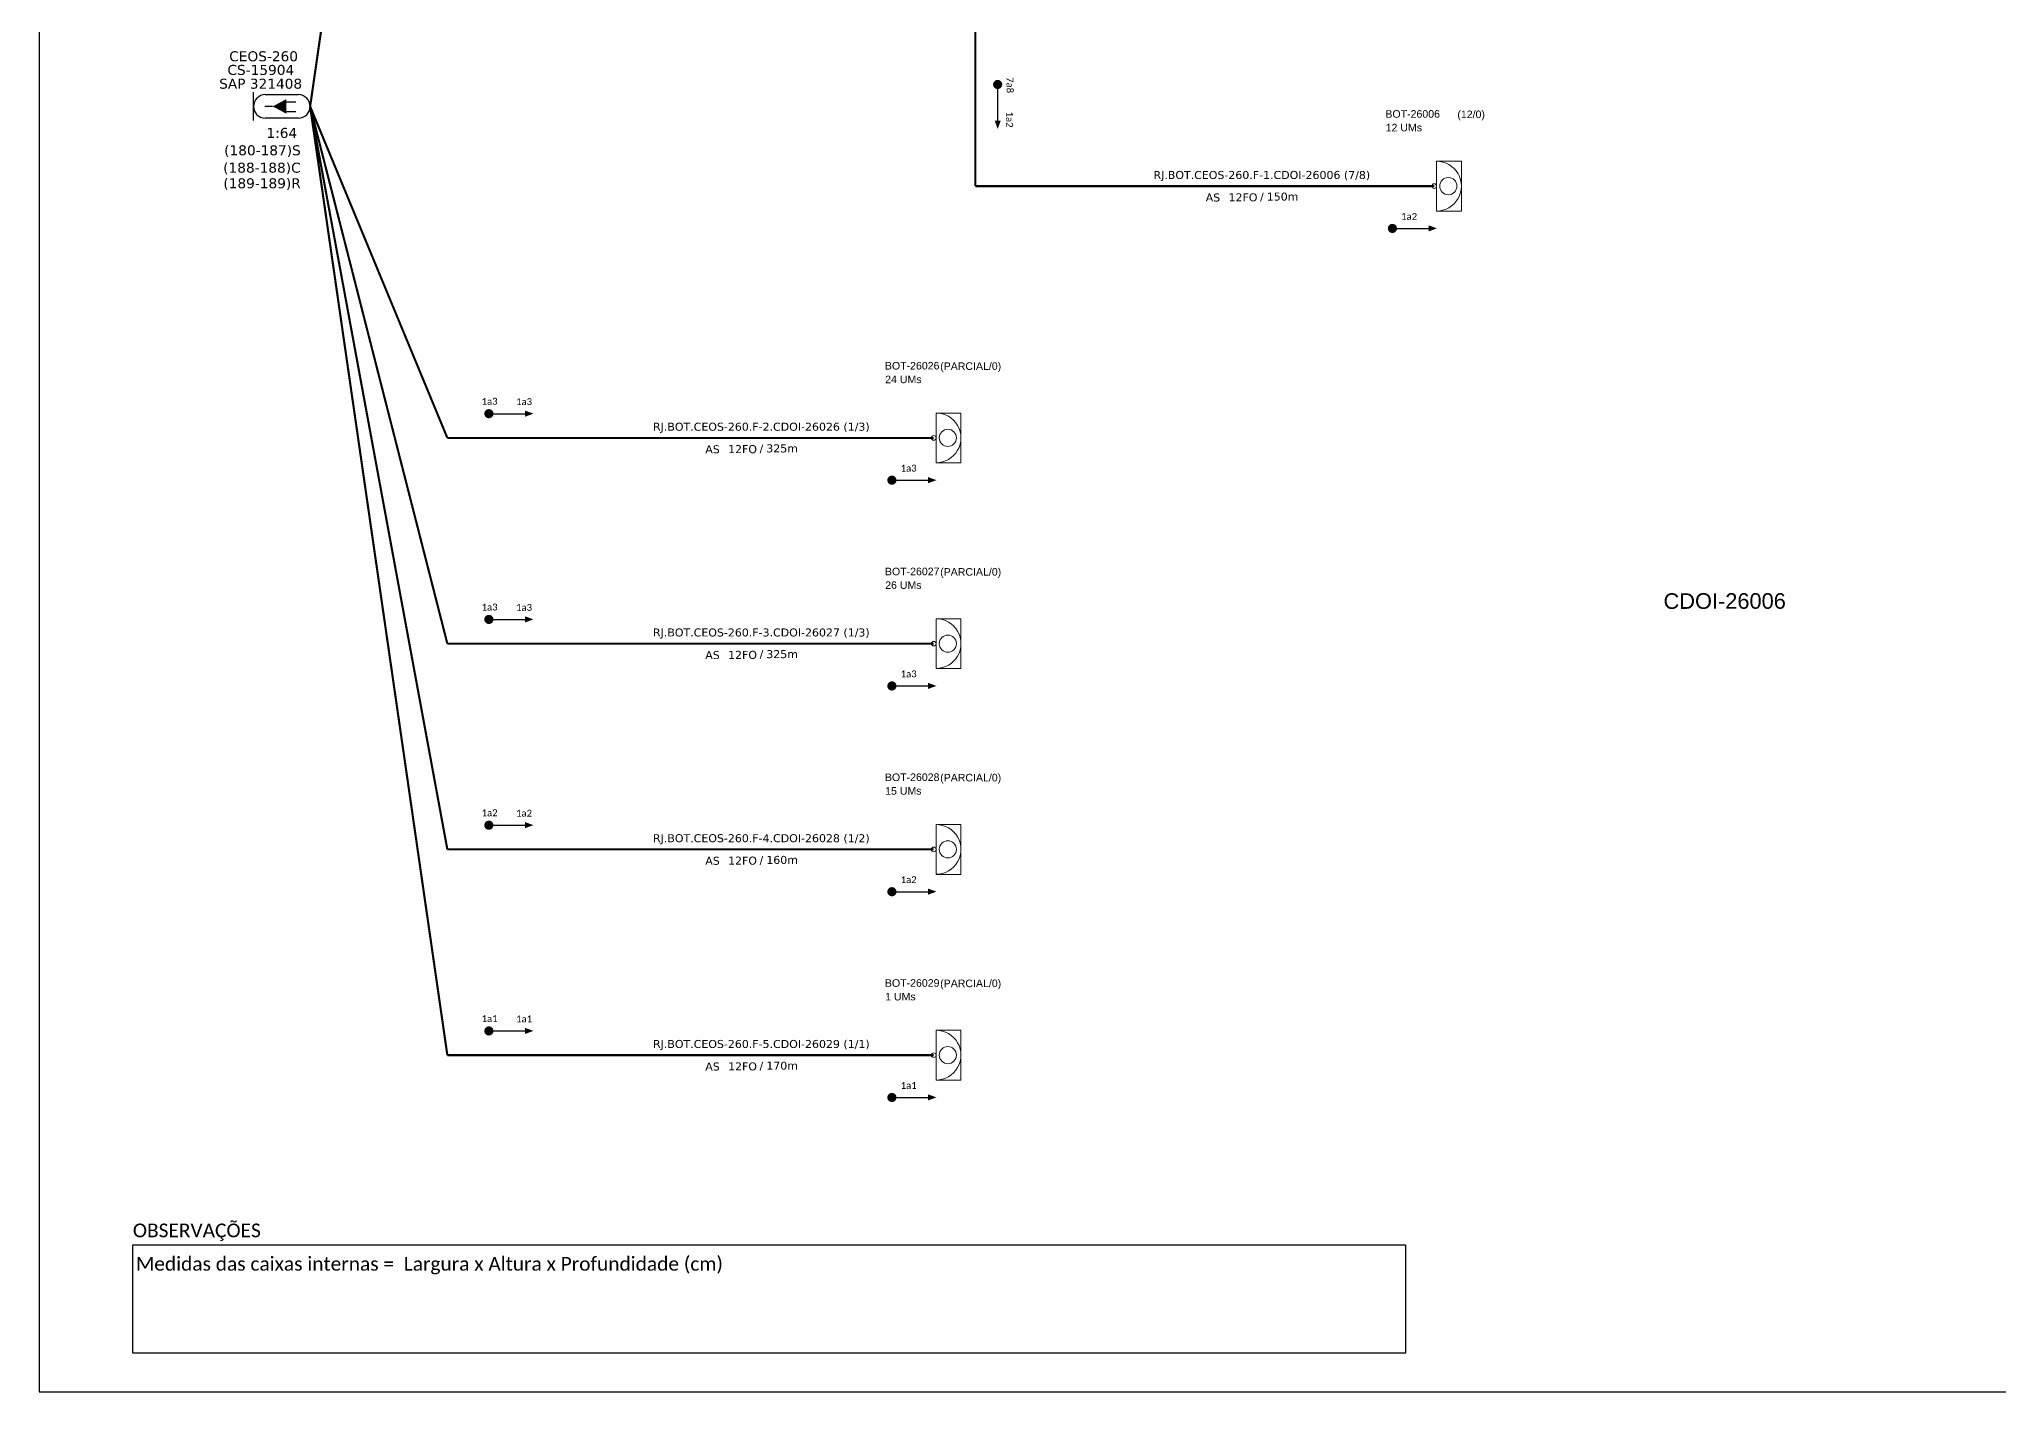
# Model space of a CAD drawing. Header units: metres. Extents: x -3496538 to -3495699, y -806148 to -805554.
# Drawn here: x -3496537.8 to -3496109.4, y -806147.9 to -805852.1 of the extents above; entities that cross this region are included whole.
import ezdxf
from ezdxf.enums import TextEntityAlignment as Align

# ---------------------------------------------------------------- set-up
doc = ezdxf.new("R2010")
doc.units = ezdxf.units.M
doc.header["$LTSCALE"] = 0.5
doc.header["$MEASUREMENT"] = 0
doc.layers.add("20.0-LEGENDA DOS CDO'S", color=1, linetype='Continuous', lineweight=0)
doc.layers.add('40.1-ETIQUETAS', color=1, linetype='Continuous', lineweight=20)
for name, color, linetype in [('20.4-CEOS', 1, 'Continuous'), ('30.4-Selo', 7, 'Continuous'), ('CAP a instalar', 1, 'Continuous'), ('METRAGEM', 92, 'Continuous'), ('SETA', 7, 'Continuous')]:
    doc.layers.add(name, color=color, linetype=linetype)
doc.styles.add('ARIAL', font='arial.ttf')
doc.styles.add('MtXpl_Calibri', font='calibri.ttf')
doc.styles.add('siredit', font='verdana.ttf')
doc.styles.get("Standard").update_dxf_attribs({"font": 'arial.ttf'})
doc.styles.add('WMF-Calibri0', font='calibri.ttf')
doc.linetypes.add('FENCELINE1', pattern='A,0.25,-0.1,[133,ltypeshp.shx,S=0.1,R=0,X=-0.1,Y=0],-0.1,1', length=1.45)

# ---------------------------------------------------------------- blocks, each defined once
blk = doc.blocks.new('CDOE-TEXTO PADRÃO')
at = {"layer": "20.0-LEGENDA DOS CDO'S", "color": 0, "style": 'ARIAL'}
for tag, p in [('CDO_N', (0.49, 7.39)), ('CORDOALHA', (0.5, 4.33)), ('SAP', (0.51, 1.67)), ('SPLITER_1', (0.59, -0.91)), ('SPLITER_2', (0.6, -3.55)), ('(XX-XX_F)S', (0.54, -8.29)), ('(XX-XX_L)S', (0.55, -10.83)), ('UMS', (0.55, -13.15))]:
    blk.add_attdef(tag, p, '', height=1.7, rotation=0.118, dxfattribs=at)
blk.add_attdef('FIBRAS_UTILIZADAS', text='', height=1.7, rotation=0.118, dxfattribs=at).set_placement((19.77, 7.43), align=Align.CENTER)
blk = doc.blocks.new('ETIQUETA_RS5F')
at = {"layer": '40.1-ETIQUETAS', "color": 0, "style": 'siredit'}
blk.add_text('/', height=1.5, dxfattribs=at).set_placement((1.55, -1.95), align=Align.MIDDLE_RIGHT)
for tag, p in [('ETIQUETA_R_PRIMARIA', (1.18, 4.1)), ('ETIQUETA_R_SECUNDARIA', (1.18, 2.1)), ('F_ATIVAS/F_MORTAS', (1.11, -4.24))]:
    blk.add_attdef(tag, text='', height=1.5, dxfattribs=at).set_placement(p, align=Align.MIDDLE_CENTER)
for tag, p in [('TIPO_CABO', (-6.62, -2.12)), ('CAP_CABO', (0.37, -2.09))]:
    blk.add_attdef(tag, text='', height=1.5, dxfattribs=at).set_placement(p, align=Align.MIDDLE_RIGHT)
blk.add_attdef('METROS', text='', height=1.5, dxfattribs=at).set_placement((2.11, -1.95), align=Align.MIDDLE_LEFT)
for tag, p in [('FUSÃO_1', (0.82, -8.39)), ('FUSÃO_2', (0.82, -10.6)), ('FUSÃO_3', (0.82, -12.93)), ('FUSÃO_4', (0.82, -15.14)), ('FUSÃO_5', (0.82, -17.16))]:
    blk.add_attdef(tag, text='', height=1.5, dxfattribs=at).set_placement(p, align=Align.CENTER)
blk = doc.blocks.new('CEOS_RP_CT_DRT')
at = {"layer": '20.4-CEOS', "color": 0}
for p, q in [((-4.54, 1.19), (-1.19, 1.19)), ((-1.19, -1.19), (-4.54, -1.19))]:
    blk.add_line(p, q, dxfattribs=at)
for points in [[(-5.73, -1.43), (-5.73, 1.44)], [(-3.79, 0), (-4.59, 0)], [(-2.47, 0.48), (-1.45, 0.48)], [(-2.47, -0.52), (-1.45, -0.52)]]:
    blk.add_lwpolyline(points, dxfattribs=at)
blk.add_lwpolyline([(-3.79, 0, 0, 1.47, 0), (-2.41, 0, 1.47, 1.47, 0)], format="xyseb", dxfattribs=at)
for centre, start, end in [((-4.54, 0), 90, 270), ((-1.19, 0), 270, 90)]:
    blk.add_arc(centre, 1.19, start, end, dxfattribs=at)
at = {"layer": '20.4-CEOS', "color": 7, "style": 'siredit'}
for tag, p in [('Nº_DA_CEOS', (-2.86, 5.6)), ('LOCAL', (-2.86, 4.24)), ('SAP', (-2.86, 2.78)), ('RACIO_SPLITAGEM', (-2.86, -1.88)), ('FIBRAS_SPLITTER', (-2.86, -3.58)), ('FIBRAS_TOP_C', (-2.86, -5.08)), ('RESERVA_FINAIS', (-2.86, -6.39))]:
    blk.add_attdef(tag, text='', height=1.01, dxfattribs=at).set_placement(p, align=Align.TOP_CENTER)

msp = doc.modelspace()

# ---------------------------------------------------------------- linework, layer by layer
msp.add_lwpolyline([(-3495699.27, -805553.94), (-3496537.83, -805553.94), (-3496537.83, -806147.94), (-3495699.27, -806147.94), (-3495699.27, -805553.94)])
at = {"const_width": 1}
for points in [[(-3496328.29, -805861.51, 1), (-3496328.29, -805862.51, 1)], [(-3496242.49, -805893.49, 1), (-3496241.49, -805893.49, 1)], [(-3496440.02, -805934.01, 1), (-3496439.02, -805934.01, 1)], [(-3496351.91, -805948.56, 1), (-3496350.91, -805948.56, 1)], [(-3496440.02, -805979.01, 1), (-3496439.02, -805979.01, 1)], [(-3496351.91, -805993.56, 1), (-3496350.91, -805993.56, 1)], [(-3496440.02, -806024.01, 1), (-3496439.02, -806024.01, 1)], [(-3496351.91, -806038.56, 1), (-3496350.91, -806038.56, 1)], [(-3496440.02, -806069.01, 1), (-3496439.02, -806069.01, 1)], [(-3496351.91, -806083.56, 1), (-3496350.91, -806083.56, 1)]]:
    msp.add_lwpolyline(points, format="xyb", close=True, dxfattribs=at)
at = {"color": 0}
msp.add_lwpolyline([(-3496517.34, -806115.76), (-3496239.09, -806115.76), (-3496239.09, -806139.46), (-3496517.34, -806139.46)], close=True, dxfattribs=at)
at = {"layer": '40.1-ETIQUETAS', "color": 1}
msp.add_lwpolyline([(-3496232.35, -805878.8), (-3496226.9, -805878.8), (-3496226.9, -805889.7), (-3496232.35, -805889.7)], close=True, dxfattribs=at)
at = {"layer": '40.1-ETIQUETAS', "color": 8}
for points in [[(-3496341.77, -805933.87), (-3496336.32, -805933.87), (-3496336.32, -805944.77), (-3496341.77, -805944.77)], [(-3496341.77, -805978.87), (-3496336.32, -805978.87), (-3496336.32, -805989.77), (-3496341.77, -805989.77)], [(-3496341.77, -806023.87), (-3496336.32, -806023.87), (-3496336.32, -806034.77), (-3496341.77, -806034.77)], [(-3496341.77, -806068.87), (-3496336.32, -806068.87), (-3496336.32, -806079.77), (-3496341.77, -806079.77)]]:
    msp.add_lwpolyline(points, close=True, dxfattribs=at)
at = {"layer": '40.1-ETIQUETAS', "color": 1}
for centre, major_axis, start_param, end_param in [((-3496232.35, -805884.24), (-3.85, 3.85), 2.356194, 5.497787), ((-3496232.85, -805884.24), (-0.356, 0.356), 2.356194490191767, 8.639379797371353), ((-3496229.77, -805884.24), (1.33, 1.33), 3.926991, 10.210176)]:
    msp.add_ellipse(centre, major_axis=major_axis, ratio=1, start_param=start_param, end_param=end_param, dxfattribs=at)
at = {"layer": '40.1-ETIQUETAS', "color": 8}
for centre, major_axis, start_param, end_param in [((-3496341.77, -805939.3), (-3.85, 3.85), 2.356194, 5.497787), ((-3496342.27, -805939.31), (-0.356, 0.356), 2.356194490191767, 8.639379797371353), ((-3496339.18, -805939.3), (1.33, 1.33), 3.926991, 10.210176), ((-3496341.77, -805984.3), (-3.85, 3.85), 2.356194, 5.497787), ((-3496342.27, -805984.31), (-0.356, 0.356), 2.356194490191767, 8.639379797371353), ((-3496339.18, -805984.3), (1.33, 1.33), 3.926991, 10.210176), ((-3496341.77, -806029.3), (-3.85, 3.85), 2.356194, 5.497787), ((-3496342.27, -806029.31), (-0.356, 0.356), 2.356194490191767, 8.639379797371353), ((-3496339.18, -806029.3), (1.33, 1.33), 3.926991, 10.210176), ((-3496341.77, -806074.3), (-3.85, 3.85), 2.356194, 5.497787), ((-3496342.27, -806074.31), (-0.356, 0.356), 2.356194490191767, 8.639379797371353), ((-3496339.18, -806074.3), (1.33, 1.33), 3.926991, 10.210176)]:
    msp.add_ellipse(centre, major_axis=major_axis, ratio=1, start_param=start_param, end_param=end_param, dxfattribs=at)
at = {"layer": 'CAP a instalar', "color": 0, "linetype": 'FENCELINE1', "ltscale": 7, "const_width": 0.467}
msp.add_lwpolyline([(-3496478.6, -805866.81), (-3496448.6, -805659.3)], dxfattribs=at)
at = {"layer": 'CAP a instalar', "color": 1, "linetype": 'FENCELINE1', "ltscale": 7, "const_width": 0.467}
for points in [[(-3496333.15, -805659.25), (-3496333.15, -805884.25)], [(-3496333.15, -805884.25), (-3496232.85, -805884.24)], [(-3496333.15, -805884.25), (-3496333.15, -805884.25)], [(-3496319.11, -805884.25), (-3496319.11, -805884.25)]]:
    msp.add_lwpolyline(points, dxfattribs=at)
at = {"layer": 'CAP a instalar', "color": 8, "linetype": 'FENCELINE1', "ltscale": 7, "const_width": 0.467}
for points in [[(-3496448.6, -806074.31), (-3496478.6, -805866.81), (-3496478.6, -805866.81)], [(-3496448.6, -805939.31), (-3496478.6, -805866.81)], [(-3496448.6, -805984.31), (-3496478.6, -805866.81)], [(-3496448.6, -806029.31), (-3496478.6, -805866.81)], [(-3496448.6, -805939.31), (-3496342.27, -805939.31)], [(-3496448.6, -805984.31), (-3496342.27, -805984.31)], [(-3496448.6, -806029.31), (-3496342.27, -806029.31)], [(-3496442.57, -806029.32), (-3496442.57, -806029.32)], [(-3496428.53, -806029.32), (-3496428.53, -806029.32)], [(-3496448.6, -806074.31), (-3496342.27, -806074.31)], [(-3496428.53, -806074.32), (-3496428.53, -806074.32)]]:
    msp.add_lwpolyline(points, dxfattribs=at)
at = {"layer": 'SETA'}
for points in [[(-3496328.29, -805862.01), (-3496328.3, -805870.6)], [(-3496241.99, -805893.49), (-3496233.39, -805893.49)], [(-3496439.52, -805934.01), (-3496430.92, -805934.02)], [(-3496351.41, -805948.56), (-3496342.81, -805948.56)], [(-3496439.52, -805979.01), (-3496430.92, -805979.02)], [(-3496351.41, -805993.56), (-3496342.81, -805993.56)], [(-3496439.52, -806024.01), (-3496430.92, -806024.02)], [(-3496351.41, -806038.56), (-3496342.81, -806038.56)], [(-3496439.52, -806069.01), (-3496430.92, -806069.02)], [(-3496351.41, -806083.56), (-3496342.81, -806083.56)]]:
    msp.add_lwpolyline(points, dxfattribs=at)
for points in [[(-3496327.62, -805869.92), (-3496328.28, -805871.75), (-3496328.95, -805869.91)], [(-3496234.08, -805892.81), (-3496232.25, -805893.48), (-3496234.08, -805894.15)], [(-3496431.61, -805933.34), (-3496429.78, -805934), (-3496431.61, -805934.67)], [(-3496343.5, -805947.88), (-3496341.67, -805948.55), (-3496343.5, -805949.21)], [(-3496431.61, -805978.34), (-3496429.78, -805979), (-3496431.61, -805979.67)], [(-3496343.5, -805992.88), (-3496341.67, -805993.55), (-3496343.5, -805994.21)], [(-3496431.61, -806023.34), (-3496429.78, -806024), (-3496431.61, -806024.67)], [(-3496343.5, -806037.88), (-3496341.67, -806038.55), (-3496343.5, -806039.21)], [(-3496431.61, -806068.34), (-3496429.78, -806069), (-3496431.61, -806069.67)], [(-3496343.5, -806082.88), (-3496341.67, -806083.55), (-3496343.5, -806084.21)]]:
    msp.add_solid(points, dxfattribs=at)

# ---------------------------------------------------------------- block references
at = {"layer": '20.4-CEOS', "color": 0}
ref = msp.add_blockref('CEOS_RP_CT_DRT', (-3496478.6, -805866.81), dxfattribs=dict(at, xscale=2.161665797233581, yscale=2.161665797233581, zscale=2.161665797233581))
ref.add_attrib('Nº_DA_CEOS', 'CEOS-260', dxfattribs={"color": 7, "height": 2.183, "style": 'siredit'}).set_placement((-3496488.77, -805854.75), align=Align.TOP_CENTER)
ref.add_attrib('LOCAL', 'CS-15904', dxfattribs={"color": 7, "height": 2.183, "style": 'siredit'}).set_placement((-3496489.38, -805857.73), align=Align.TOP_CENTER)
ref.add_attrib('SAP', 'SAP 321408', dxfattribs={"color": 7, "height": 2.183, "style": 'siredit'}).set_placement((-3496489.42, -805860.75), align=Align.TOP_CENTER)
ref.add_attrib('RACIO_SPLITAGEM', '1:64', dxfattribs={"color": 7, "height": 2.183, "style": 'siredit'}).set_placement((-3496484.79, -805871.51), align=Align.TOP_CENTER)
ref.add_attrib('FIBRAS_SPLITTER', '(180-187)S', dxfattribs={"color": 7, "height": 2.183, "style": 'siredit'}).set_placement((-3496489.02, -805875.31), align=Align.TOP_CENTER)
ref.add_attrib('FIBRAS_TOP_C', '(188-188)C', dxfattribs={"color": 7, "height": 2.183, "style": 'siredit'}).set_placement((-3496489.14, -805879.12), align=Align.TOP_CENTER)
ref.add_attrib('RESERVA_FINAIS', '(189-189)R', dxfattribs={"color": 7, "height": 2.183, "style": 'siredit'}).set_placement((-3496489.11, -805882.53), align=Align.TOP_CENTER)
at = {"layer": '40.1-ETIQUETAS', "color": 1}
ref = msp.add_blockref('CDOE-TEXTO PADRÃO', (-3496236.43, -805880.36), dxfattribs=dict(at, xscale=0.9720000028610228, yscale=0.9720000028610228, zscale=0.9720000028610228))
ref.add_attrib('CDO_N', 'BOT-26006', (-3496243.52, -805869.29), dxfattribs={"layer": "20.0-LEGENDA DOS CDO'S", "color": 0, "height": 1.652, "rotation": 0.118, "style": 'ARIAL'})
ref.add_attrib('CORDOALHA', '12 UMs', (-3496243.46, -805872.27), dxfattribs={"layer": "20.0-LEGENDA DOS CDO'S", "color": 0, "height": 1.652, "rotation": 0.118, "style": 'ARIAL'})
ref.add_attrib('FIBRAS_UTILIZADAS', '          (12/0)', dxfattribs={"layer": "20.0-LEGENDA DOS CDO'S", "color": 0, "height": 1.6523, "rotation": 0.118, "style": 'ARIAL'}).set_placement((-3496227.98, -805869.37), align=Align.CENTER)
ref = msp.add_blockref('ETIQUETA_RS5F', (-3496271.92, -805884.25), dxfattribs=dict(at, xscale=1.16639998499977, yscale=1.16639998499977, zscale=1.16639998499977))
ref.add_attrib('ETIQUETA_R_SECUNDARIA', 'RJ.BOT.CEOS-260.F-1.CDOI-26006 (7/8)', dxfattribs={"layer": '30.4-Selo', "color": 0, "height": 1.7496, "style": 'siredit'}).set_placement((-3496270.54, -805881.8), align=Align.MIDDLE_CENTER)
ref.add_attrib('TIPO_CABO', 'AS', dxfattribs={"color": 0, "height": 1.75, "style": 'siredit'}).set_placement((-3496279.64, -805886.72), align=Align.MIDDLE_RIGHT)
ref.add_attrib('CAP_CABO', '12FO', dxfattribs={"color": 0, "height": 1.75, "style": 'siredit'}).set_placement((-3496271.49, -805886.69), align=Align.MIDDLE_RIGHT)
ref.add_attrib('METROS', '150m', dxfattribs={"color": 0, "height": 1.75, "style": 'siredit'}).set_placement((-3496269.46, -805886.53), align=Align.MIDDLE_LEFT)
at = {"layer": '40.1-ETIQUETAS', "color": 8}
ref = msp.add_blockref('CDOE-TEXTO PADRÃO', (-3496345.85, -805935.43), dxfattribs=dict(at, xscale=0.9720000028610228, yscale=0.9720000028610228, zscale=0.9720000028610228))
ref.add_attrib('CDO_N', 'BOT-26026', (-3496352.94, -805924.36), dxfattribs={"layer": "20.0-LEGENDA DOS CDO'S", "color": 0, "height": 1.652, "rotation": 0.118, "style": 'ARIAL'})
ref.add_attrib('CORDOALHA', '24 UMs', (-3496352.88, -805927.34), dxfattribs={"layer": "20.0-LEGENDA DOS CDO'S", "color": 0, "height": 1.652, "rotation": 0.118, "style": 'ARIAL'})
ref.add_attrib('FIBRAS_UTILIZADAS', '          (PARCIAL/0)', dxfattribs={"layer": "20.0-LEGENDA DOS CDO'S", "color": 0, "height": 1.6523, "rotation": 0.118, "style": 'ARIAL'}).set_placement((-3496337.39, -805924.44), align=Align.CENTER)
ref = msp.add_blockref('ETIQUETA_RS5F', (-3496381.34, -805939.32), dxfattribs=dict(at, xscale=1.16639998499977, yscale=1.16639998499977, zscale=1.16639998499977))
ref.add_attrib('ETIQUETA_R_SECUNDARIA', 'RJ.BOT.CEOS-260.F-2.CDOI-26026 (1/3)', dxfattribs={"layer": '30.4-Selo', "color": 0, "height": 1.7496, "style": 'siredit'}).set_placement((-3496379.96, -805936.86), align=Align.MIDDLE_CENTER)
ref.add_attrib('TIPO_CABO', 'AS', dxfattribs={"color": 0, "height": 1.75, "style": 'siredit'}).set_placement((-3496389.05, -805941.79), align=Align.MIDDLE_RIGHT)
ref.add_attrib('CAP_CABO', '12FO', dxfattribs={"color": 0, "height": 1.75, "style": 'siredit'}).set_placement((-3496380.91, -805941.76), align=Align.MIDDLE_RIGHT)
ref.add_attrib('METROS', '325m', dxfattribs={"color": 0, "height": 1.75, "style": 'siredit'}).set_placement((-3496378.87, -805941.6), align=Align.MIDDLE_LEFT)
ref = msp.add_blockref('CDOE-TEXTO PADRÃO', (-3496345.85, -805980.43), dxfattribs=dict(at, xscale=0.9720000028610228, yscale=0.9720000028610228, zscale=0.9720000028610228))
ref.add_attrib('CDO_N', 'BOT-26027', (-3496352.94, -805969.36), dxfattribs={"layer": "20.0-LEGENDA DOS CDO'S", "color": 0, "height": 1.652, "rotation": 0.118, "style": 'ARIAL'})
ref.add_attrib('CORDOALHA', '26 UMs', (-3496352.88, -805972.34), dxfattribs={"layer": "20.0-LEGENDA DOS CDO'S", "color": 0, "height": 1.652, "rotation": 0.118, "style": 'ARIAL'})
ref.add_attrib('FIBRAS_UTILIZADAS', '          (PARCIAL/0)', dxfattribs={"layer": "20.0-LEGENDA DOS CDO'S", "color": 0, "height": 1.6523, "rotation": 0.118, "style": 'ARIAL'}).set_placement((-3496337.39, -805969.44), align=Align.CENTER)
ref = msp.add_blockref('ETIQUETA_RS5F', (-3496381.34, -805984.32), dxfattribs=dict(at, xscale=1.16639998499977, yscale=1.16639998499977, zscale=1.16639998499977))
ref.add_attrib('ETIQUETA_R_SECUNDARIA', 'RJ.BOT.CEOS-260.F-3.CDOI-26027 (1/3)', dxfattribs={"layer": '30.4-Selo', "color": 0, "height": 1.7496, "style": 'siredit'}).set_placement((-3496379.96, -805981.86), align=Align.MIDDLE_CENTER)
ref.add_attrib('TIPO_CABO', 'AS', dxfattribs={"color": 0, "height": 1.75, "style": 'siredit'}).set_placement((-3496389.05, -805986.79), align=Align.MIDDLE_RIGHT)
ref.add_attrib('CAP_CABO', '12FO', dxfattribs={"color": 0, "height": 1.75, "style": 'siredit'}).set_placement((-3496380.91, -805986.76), align=Align.MIDDLE_RIGHT)
ref.add_attrib('METROS', '325m', dxfattribs={"color": 0, "height": 1.75, "style": 'siredit'}).set_placement((-3496378.87, -805986.6), align=Align.MIDDLE_LEFT)
ref = msp.add_blockref('CDOE-TEXTO PADRÃO', (-3496345.85, -806025.43), dxfattribs=dict(at, xscale=0.9720000028610228, yscale=0.9720000028610228, zscale=0.9720000028610228))
ref.add_attrib('CDO_N', 'BOT-26028', (-3496352.94, -806014.36), dxfattribs={"layer": "20.0-LEGENDA DOS CDO'S", "color": 0, "height": 1.652, "rotation": 0.118, "style": 'ARIAL'})
ref.add_attrib('CORDOALHA', '15 UMs', (-3496352.88, -806017.34), dxfattribs={"layer": "20.0-LEGENDA DOS CDO'S", "color": 0, "height": 1.652, "rotation": 0.118, "style": 'ARIAL'})
ref.add_attrib('FIBRAS_UTILIZADAS', '          (PARCIAL/0)', dxfattribs={"layer": "20.0-LEGENDA DOS CDO'S", "color": 0, "height": 1.6523, "rotation": 0.118, "style": 'ARIAL'}).set_placement((-3496337.39, -806014.44), align=Align.CENTER)
ref = msp.add_blockref('ETIQUETA_RS5F', (-3496381.34, -806029.32), dxfattribs=dict(at, xscale=1.16639998499977, yscale=1.16639998499977, zscale=1.16639998499977))
ref.add_attrib('ETIQUETA_R_SECUNDARIA', 'RJ.BOT.CEOS-260.F-4.CDOI-26028 (1/2)', dxfattribs={"layer": '30.4-Selo', "color": 0, "height": 1.7496, "style": 'siredit'}).set_placement((-3496379.96, -806026.86), align=Align.MIDDLE_CENTER)
ref.add_attrib('TIPO_CABO', 'AS', dxfattribs={"color": 0, "height": 1.75, "style": 'siredit'}).set_placement((-3496389.05, -806031.79), align=Align.MIDDLE_RIGHT)
ref.add_attrib('CAP_CABO', '12FO', dxfattribs={"color": 0, "height": 1.75, "style": 'siredit'}).set_placement((-3496380.91, -806031.76), align=Align.MIDDLE_RIGHT)
ref.add_attrib('METROS', '160m', dxfattribs={"color": 0, "height": 1.75, "style": 'siredit'}).set_placement((-3496378.87, -806031.6), align=Align.MIDDLE_LEFT)
ref = msp.add_blockref('CDOE-TEXTO PADRÃO', (-3496345.85, -806070.43), dxfattribs=dict(at, xscale=0.9720000028610228, yscale=0.9720000028610228, zscale=0.9720000028610228))
ref.add_attrib('CDO_N', 'BOT-26029', (-3496352.94, -806059.36), dxfattribs={"layer": "20.0-LEGENDA DOS CDO'S", "color": 0, "height": 1.652, "rotation": 0.118, "style": 'ARIAL'})
ref.add_attrib('CORDOALHA', '1 UMs', (-3496352.88, -806062.34), dxfattribs={"layer": "20.0-LEGENDA DOS CDO'S", "color": 0, "height": 1.652, "rotation": 0.118, "style": 'ARIAL'})
ref.add_attrib('FIBRAS_UTILIZADAS', '          (PARCIAL/0)', dxfattribs={"layer": "20.0-LEGENDA DOS CDO'S", "color": 0, "height": 1.6523, "rotation": 0.118, "style": 'ARIAL'}).set_placement((-3496337.39, -806059.44), align=Align.CENTER)
ref = msp.add_blockref('ETIQUETA_RS5F', (-3496381.34, -806074.32), dxfattribs=dict(at, xscale=1.16639998499977, yscale=1.16639998499977, zscale=1.16639998499977))
ref.add_attrib('ETIQUETA_R_SECUNDARIA', 'RJ.BOT.CEOS-260.F-5.CDOI-26029 (1/1)', dxfattribs={"layer": '30.4-Selo', "color": 0, "height": 1.7496, "style": 'siredit'}).set_placement((-3496379.96, -806071.86), align=Align.MIDDLE_CENTER)
ref.add_attrib('TIPO_CABO', 'AS', dxfattribs={"color": 0, "height": 1.75, "style": 'siredit'}).set_placement((-3496389.05, -806076.79), align=Align.MIDDLE_RIGHT)
ref.add_attrib('CAP_CABO', '12FO', dxfattribs={"color": 0, "height": 1.75, "style": 'siredit'}).set_placement((-3496380.91, -806076.76), align=Align.MIDDLE_RIGHT)
ref.add_attrib('METROS', '170m', dxfattribs={"color": 0, "height": 1.75, "style": 'siredit'}).set_placement((-3496378.87, -806076.6), align=Align.MIDDLE_LEFT)

# ---------------------------------------------------------------- texts
for s, style, p in [('OBSERVAÇÕES', 'WMF-Calibri0', (-3496517.36, -806114.14)), ('Medidas das caixas internas =  Largura x Altura x Profundidade (cm)', 'MtXpl_Calibri', (-3496516.67, -806121.44))]:
    msp.add_text(s, height=3, dxfattribs=dict(style=style)).set_placement(p)
at = {"char_height": 1.5, "width": 25.3588, "attachment_point": 5}
for s, insert, rotation in [('\\C7;\\fCalibri|b0|i0|c0|p34;7a8', (-3496325.6, -805862.16), 270.6666), ('\\C7;\\fCalibri|b0|i0|c0|p34;1a2', (-3496325.67, -805869.69), 269.9383), ('\\C7;\\fCalibri|b0|i0|c0|p34;1a3 ', (-3496439.37, -805931.32), 0.6666), ('\\C7;\\fCalibri|b0|i0|c0|p34;1a3', (-3496431.83, -805931.39), 359.9383), ('\\C7;\\fCalibri|b0|i0|c0|p34;1a3', (-3496439.37, -805976.32), 0.6666), ('\\C7;\\fCalibri|b0|i0|c0|p34;1a3', (-3496431.83, -805976.39), 359.9383), ('\\C7;\\fCalibri|b0|i0|c0|p34;1a2', (-3496439.37, -806021.32), 0.6666), ('\\C7;\\fCalibri|b0|i0|c0|p34;1a2', (-3496431.83, -806021.39), 359.9383), ('\\C7;\\fCalibri|b0|i0|c0|p34;1a1', (-3496439.37, -806066.32), 0.6666), ('\\C7;\\fCalibri|b0|i0|c0|p34;1a1', (-3496431.83, -806066.39), 359.9383)]:
    msp.add_mtext(s, dxfattribs=dict(at, insert=insert, rotation=rotation))
for s, insert in [('\\C7;\\fCalibri|b0|i0|c0|p34;1a2', (-3496238.33, -805890.87)), ('\\C7;\\fCalibri|b0|i0|c0|p34;1a3', (-3496347.75, -805945.93)), ('\\C7;\\fCalibri|b0|i0|c0|p34;1a3', (-3496347.75, -805990.93)), ('\\C7;\\fCalibri|b0|i0|c0|p34;1a2', (-3496347.75, -806035.93)), ('\\C7;\\fCalibri|b0|i0|c0|p34;1a1', (-3496347.75, -806080.93))]:
    msp.add_mtext(s, dxfattribs=dict(at, insert=insert))
at = {"layer": 'METRAGEM', "color": 1, "style": 'ARIAL'}
msp.add_text('CDOI-26006', height=3.41, rotation=0.0668, dxfattribs=at).set_placement((-3496182.71, -805976.7))

doc.saveas('drawing.dxf')
